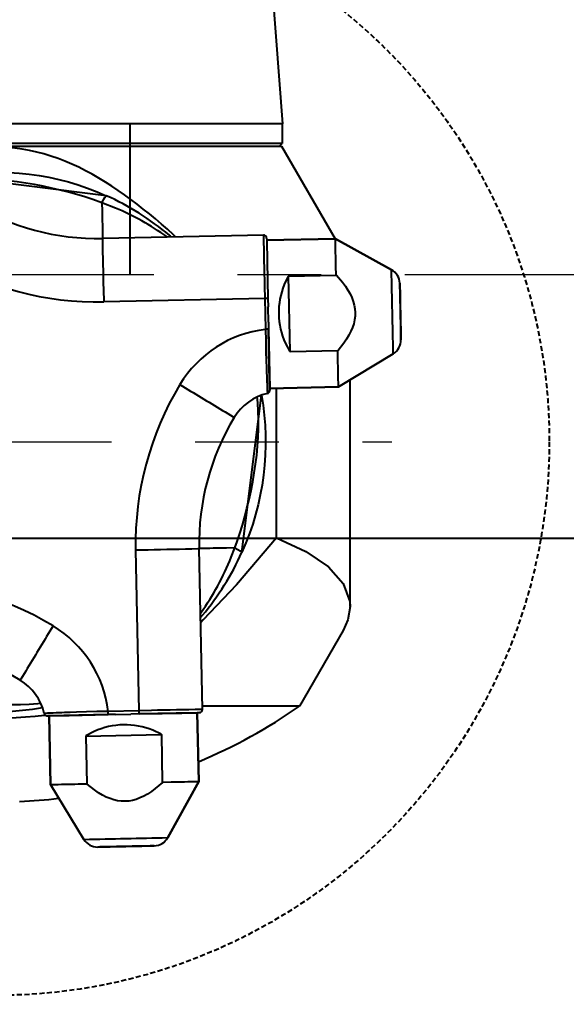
# Model space of a CAD drawing. Header units: inches. Extents: x -375 to 8535, y -477 to 12465.
# Drawn here: x 2256.4 to 2308.3, y 10180.6 to 10273.3 of the extents above; entities that cross this region are included whole.
import ezdxf

# ---------------------------------------------------------------- set-up
doc = ezdxf.new("R2010")
doc.units = ezdxf.units.IN
doc.header["$LTSCALE"] = 5
doc.linetypes.add('CENTER2', pattern=[28.575, 19.05, -3.175, 3.175, -3.175])
doc.linetypes.add('HIDDEN2', pattern=[4.7625, 3.175, -1.5875])
for name, color, linetype in [('1轮廓实线层', 7, 'Continuous'), ('5虚线', 5, 'HIDDEN2'), ('6文字层', 3, 'Continuous')]:
    doc.layers.add(name, color=color, linetype=linetype)
doc.layers.add('图层1', color=1, linetype='CENTER2', lineweight=13)
doc.styles.add('PC_TEXTSTYLE', font='isocp.shx', dxfattribs={"width": 0.8, "bigfont": 'hzfs.shx'})
doc.dimstyles.new('TH_GBDIM', dxfattribs={"dimscale": 15, "dimtxt": 3, "dimasz": 2.5, "dimexe": 1.25, "dimexo": 0, "dimgap": 0.8, "dimtad": 1, "dimdec": 0, "dimzin": 0, "dimdsep": 46, "dimtxsty": 'PC_TEXTSTYLE', "dimcen": 2.5, "dimclrd": 256, "dimclre": 256, "dimclrt": 3, "dimadec": 0, "dimazin": 0, "dimtfac": 0.714286, "dimtdec": 0, "dimtmove": 0, "dimatfit": 3, "dimfxl": 0, "dimtzin": 0, "dimlwd": -1, "dimlwe": -1, "dimarcsym": 0})
doc.dimstyles.new('TH_GBDIM$2', dxfattribs={"dimscale": 15, "dimtxt": 3, "dimasz": 2.5, "dimexe": 1.25, "dimexo": 0, "dimgap": 0.8, "dimtad": 2, "dimtih": 1, "dimtoh": 1, "dimdec": 0, "dimzin": 0, "dimdsep": 46, "dimtxsty": 'PC_TEXTSTYLE', "dimcen": 2.5, "dimclrd": 256, "dimclre": 256, "dimclrt": 3, "dimadec": 0, "dimazin": 0, "dimtfac": 0.714286, "dimtdec": 0, "dimtmove": 0, "dimatfit": 3, "dimfxl": 0, "dimtzin": 0, "dimlwd": -1, "dimlwe": -1, "dimarcsym": 0})

# ---------------------------------------------------------------- blocks, each defined once
blk = doc.blocks.new('BSP')
for points in [[(-3613.361, 9150.798), (-3613.361, 9150.798), (-3605.252, 9044.328), (-3605.252, 9044.328)], [(-3605.273, 9044.327), (-3605.273, 9044.327), (-3605.273, 9042.471), (-3605.273, 9042.471)], [(-3605.348, 9042.221), (-3605.348, 9042.221), (-3600.267, 9033.422), (-3600.267, 9033.422)], [(-3607.061, 9033.781), (-3607.061, 9033.781), (-3622.306, 9033.46), (-3622.306, 9033.46)], [(-3600.233, 9033.423), (-3600.233, 9033.423), (-3606.753, 9033.285), (-3606.753, 9033.285)], [(-3606.753, 9033.285), (-3606.753, 9033.285), (-3600.233, 9033.423), (-3600.233, 9033.423)], [(-3594.904, 9030.493), (-3594.904, 9030.493), (-3600.233, 9033.423), (-3600.233, 9033.423)], [(-3600.233, 9033.423), (-3600.233, 9033.423), (-3594.904, 9030.493), (-3594.904, 9030.493)], [(-3594.124, 9029.207), (-3594.136, 9029.744), (-3594.433, 9030.235), (-3594.904, 9030.493)], [(-3604.524, 9022.734), (-3604.524, 9022.734), (-3604.675, 9029.88), (-3604.675, 9029.88)], [(-3600.123, 9029.975), (-3600.123, 9029.975), (-3600.161, 9029.974), (-3600.161, 9029.974)], [(-3606.934, 9027.764), (-3606.934, 9027.764), (-3606.873, 9024.845), (-3606.873, 9024.845)], [(-3606.634, 9027.768), (-3606.634, 9027.768), (-3606.617, 9026.991), (-3606.617, 9026.991)], [(-3606.633, 9027.768), (-3606.633, 9027.768), (-3606.616, 9026.991), (-3606.616, 9026.991)], [(-3606.591, 9025.537), (-3606.591, 9025.537), (-3606.621, 9026.991), (-3606.621, 9026.991)], [(-3606.587, 9025.537), (-3606.587, 9025.537), (-3606.572, 9024.849), (-3606.572, 9024.849)], [(-3606.586, 9025.537), (-3606.586, 9025.537), (-3606.571, 9024.849), (-3606.571, 9024.849)], [(-3594.737, 9022.532), (-3594.277, 9022.811), (-3594, 9023.314), (-3594.012, 9023.851)], [(-3600.011, 9022.828), (-3600.011, 9022.828), (-3599.973, 9022.829), (-3599.973, 9022.829)], [(-3594.735, 9022.532), (-3594.735, 9022.532), (-3599.937, 9019.381), (-3599.937, 9019.381)], [(-3599.937, 9019.381), (-3599.937, 9019.381), (-3594.735, 9022.532), (-3594.735, 9022.532)], [(-3599.937, 9019.381), (-3599.937, 9019.381), (-3606.457, 9019.244), (-3606.457, 9019.244)], [(-3606.457, 9019.244), (-3606.457, 9019.244), (-3599.937, 9019.381), (-3599.937, 9019.381)], [(-3598.826, 8998.55), (-3598.826, 8998.55), (-3598.826, 9020.05), (-3598.826, 9020.05)], [(-3606.682, 9018.773), (-3606.543, 9018.805), (-3606.447, 9018.93), (-3606.45, 9019.073)], [(-3606.682, 9018.773), (-3606.638, 9018.784), (-3606.595, 9018.804), (-3606.56, 9018.833)], [(-3606.56, 9018.833), (-3606.543, 9018.847), (-3606.528, 9018.862), (-3606.514, 9018.88)], [(-3606.514, 9018.88), (-3606.499, 9018.899), (-3606.487, 9018.918), (-3606.478, 9018.94)], [(-3606.478, 9018.94), (-3606.459, 9018.981), (-3606.449, 9019.026), (-3606.45, 9019.073)], [(-3606.456, 9019.074), (-3606.456, 9019.074), (-3606.46, 9019.245), (-3606.46, 9019.245)], [(-3605.815, 9005.066), (-3605.815, 9005.066), (-3605.815, 9019.257), (-3605.815, 9019.257)], [(-3618.855, 8988.679), (-3618.855, 8988.679), (-3619.175, 9003.924), (-3619.175, 9003.924)], [(-3612.837, 8988.805), (-3612.837, 8988.805), (-3613.158, 9004.051), (-3613.158, 9004.051)], [(-3627.012, 8996.72), (-3631.735, 8999.58), (-3637.174, 9001.036), (-3642.693, 9000.92)], [(-3599.483, 8996.301), (-3599.483, 8996.301), (-3603.632, 8989.117), (-3603.632, 8989.117)], [(-3630.13, 8991.572), (-3633.876, 8993.84), (-3638.189, 8994.995), (-3642.566, 8994.902)], [(-3627.844, 8988.426), (-3628.152, 8989.738), (-3628.976, 8990.872), (-3630.13, 8991.571)], [(-3642.093, 8989.116), (-3637.42, 8988.017), (-3632.593, 8987.724), (-3627.822, 8988.248)], [(-3613.224, 8983.846), (-3609.843, 8985.248), (-3606.626, 8987.014), (-3603.63, 8989.116)], [(-3613.224, 8983.846), (-3609.843, 8985.248), (-3606.626, 8987.014), (-3603.63, 8989.116)], [(-3603.63, 8989.116), (-3603.63, 8989.116), (-3612.841, 8989.116), (-3612.841, 8989.116)], [(-3627.846, 8988.427), (-3627.835, 8988.383), (-3627.816, 8988.341), (-3627.786, 8988.306)], [(-3627.846, 8988.427), (-3627.814, 8988.288), (-3627.689, 8988.192), (-3627.547, 8988.195)], [(-3627.822, 8988.248), (-3627.8, 8988.251), (-3627.778, 8988.253), (-3627.756, 8988.256)], [(-3627.786, 8988.306), (-3627.772, 8988.289), (-3627.757, 8988.273), (-3627.739, 8988.26)], [(-3627.739, 8988.26), (-3627.72, 8988.245), (-3627.701, 8988.233), (-3627.679, 8988.222)], [(-3627.679, 8988.222), (-3627.638, 8988.204), (-3627.593, 8988.194), (-3627.546, 8988.195)], [(-3627.551, 8988.196), (-3627.551, 8988.196), (-3627.379, 8988.2), (-3627.379, 8988.2)], [(-3627.241, 8981.678), (-3627.241, 8981.678), (-3627.378, 8988.198), (-3627.378, 8988.198)], [(-3627.378, 8988.198), (-3627.378, 8988.198), (-3627.241, 8981.678), (-3627.241, 8981.678)], [(-3621.086, 8988.332), (-3621.086, 8988.332), (-3621.774, 8988.318), (-3621.774, 8988.318)], [(-3621.079, 8988.33), (-3621.079, 8988.33), (-3621.767, 8988.315), (-3621.767, 8988.315)], [(-3621.084, 8988.33), (-3621.084, 8988.33), (-3619.63, 8988.36), (-3619.63, 8988.36)], [(-3618.855, 8988.38), (-3618.855, 8988.38), (-3619.632, 8988.363), (-3619.632, 8988.363)], [(-3618.848, 8988.377), (-3618.848, 8988.377), (-3619.625, 8988.36), (-3619.625, 8988.36)], [(-3613.199, 8981.974), (-3613.199, 8981.974), (-3613.337, 8988.494), (-3613.337, 8988.494)], [(-3613.337, 8988.494), (-3613.337, 8988.494), (-3613.199, 8981.974), (-3613.199, 8981.974)], [(-3623.888, 8986.265), (-3623.888, 8986.265), (-3616.742, 8986.415), (-3616.742, 8986.415)], [(-3624.09, 8976.476), (-3624.09, 8976.476), (-3627.241, 8981.678), (-3627.241, 8981.678)], [(-3627.241, 8981.678), (-3627.241, 8981.678), (-3624.09, 8976.476), (-3624.09, 8976.476)], [(-3623.793, 8981.751), (-3623.793, 8981.751), (-3623.792, 8981.712), (-3623.792, 8981.712)], [(-3616.646, 8981.863), (-3616.646, 8981.863), (-3616.647, 8981.901), (-3616.647, 8981.901)], [(-3613.199, 8981.974), (-3613.199, 8981.974), (-3616.129, 8976.644), (-3616.129, 8976.644)], [(-3616.128, 8976.644), (-3616.128, 8976.644), (-3613.198, 8981.973), (-3613.198, 8981.973)], [(-3630.192, 8980.071), (-3628.952, 8980.127), (-3627.714, 8980.229), (-3626.482, 8980.376)], [(-3630.192, 8980.071), (-3628.952, 8980.127), (-3627.714, 8980.229), (-3626.482, 8980.376)], [(-3624.09, 8976.477), (-3623.812, 8976.017), (-3623.308, 8975.741), (-3622.771, 8975.753)], [(-3617.415, 8975.865), (-3616.878, 8975.876), (-3616.387, 8976.174), (-3616.129, 8976.644)]]:
    blk.add_open_spline(points, degree=3)
for points, knots in [([(-3605.273, 9044.328), (-3605.273, 9044.328), (-3605.608, 9044.328), (-3605.608, 9044.328), (-3605.608, 9044.328), (-3615.966, 9044.328), (-3626.325, 9044.328), (-3636.684, 9044.328), (-3636.684, 9044.328), (-3636.684, 9044.328), (-3637.585, 9044.328), (-3637.585, 9044.328)], [0, 0, 0, 0, 0.333333, 0.333333, 0.333333, 0.333333, 0.666667, 0.666667, 0.666667, 0.666667, 1, 1, 1, 1]), ([(-3615.4, 9033.605), (-3615.4, 9033.605), (-3615.594, 9033.79), (-3615.594, 9033.79), (-3615.594, 9033.79), (-3615.594, 9033.79), (-3616.169, 9034.337), (-3616.169, 9034.337), (-3616.169, 9034.337), (-3622.121, 9039.598), (-3629.083, 9043.915), (-3637.267, 9041.395), (-3637.267, 9041.395), (-3637.267, 9041.395), (-3637.521, 9041.298), (-3637.521, 9041.298)], [0, 0, 0, 0, 0.25, 0.25, 0.25, 0.25, 0.5, 0.5, 0.5, 0.5, 0.75, 0.75, 0.75, 0.75, 1, 1, 1, 1]), ([(-3605.273, 9042.471), (-3605.273, 9042.471), (-3605.608, 9042.471), (-3605.608, 9042.471), (-3605.608, 9042.471), (-3615.966, 9042.471), (-3626.325, 9042.471), (-3636.684, 9042.471), (-3636.684, 9042.471), (-3636.684, 9042.471), (-3637.546, 9042.471), (-3637.546, 9042.471)], [0, 0, 0, 0, 0.333333, 0.333333, 0.333333, 0.333333, 0.666667, 0.666667, 0.666667, 0.666667, 1, 1, 1, 1]), ([(-3605.524, 9042.221), (-3605.524, 9042.221), (-3605.436, 9042.308), (-3605.436, 9042.308), (-3605.436, 9042.308), (-3605.436, 9042.308), (-3605.273, 9042.471), (-3605.273, 9042.471)], [0, 0, 0, 0, 0.5, 0.5, 0.5, 0.5, 1, 1, 1, 1]), ([(-3605.524, 9042.221), (-3605.524, 9042.221), (-3605.436, 9042.308), (-3605.436, 9042.308), (-3605.436, 9042.308), (-3605.436, 9042.308), (-3605.273, 9042.471), (-3605.273, 9042.471)], [0, 0, 0, 0, 0.5, 0.5, 0.5, 0.5, 1, 1, 1, 1]), ([(-3637.541, 9042.221), (-3637.541, 9042.221), (-3637.452, 9042.221), (-3637.452, 9042.221), (-3637.452, 9042.221), (-3637.452, 9042.221), (-3632.436, 9042.221), (-3632.436, 9042.221), (-3632.436, 9042.221), (-3632.436, 9042.221), (-3627.42, 9042.221), (-3627.42, 9042.221), (-3627.42, 9042.221), (-3627.42, 9042.221), (-3623.908, 9042.221), (-3623.908, 9042.221), (-3623.908, 9042.221), (-3623.908, 9042.221), (-3610.365, 9042.221), (-3610.365, 9042.221), (-3610.365, 9042.221), (-3610.365, 9042.221), (-3609.138, 9042.221), (-3609.138, 9042.221), (-3609.138, 9042.221), (-3609.138, 9042.221), (-3608.85, 9042.221), (-3608.85, 9042.221), (-3608.85, 9042.221), (-3608.85, 9042.221), (-3605.524, 9042.221), (-3605.524, 9042.221), (-3605.524, 9042.221), (-3605.524, 9042.221), (-3605.349, 9042.221), (-3605.349, 9042.221)], [0, 0, 0, 0, 0.111111, 0.111111, 0.111111, 0.111111, 0.222222, 0.222222, 0.222222, 0.222222, 0.333333, 0.333333, 0.333333, 0.333333, 0.444444, 0.444444, 0.444444, 0.444444, 0.555556, 0.555556, 0.555556, 0.555556, 0.666667, 0.666667, 0.666667, 0.666667, 0.777778, 0.777778, 0.777778, 0.777778, 0.888889, 0.888889, 0.888889, 0.888889, 1, 1, 1, 1]), ([(-3643.105, 9040.047), (-3643.105, 9040.047), (-3643.105, 9040.024), (-3643.105, 9040.024), (-3643.105, 9040.024), (-3643.105, 9040.024), (-3643.103, 9039.959), (-3643.103, 9039.959), (-3643.103, 9039.959), (-3643.103, 9039.959), (-3643.101, 9039.861), (-3643.101, 9039.861), (-3643.101, 9039.861), (-3643.101, 9039.861), (-3643.099, 9039.746), (-3643.099, 9039.746), (-3643.099, 9039.746), (-3642.688, 9036.384), (-3640.757, 9033.396), (-3637.86, 9031.642), (-3637.86, 9031.642), (-3633.137, 9028.783), (-3627.699, 9027.327), (-3622.18, 9027.443)], [0, 0, 0, 0, 0.166667, 0.166667, 0.166667, 0.166667, 0.333333, 0.333333, 0.333333, 0.333333, 0.5, 0.5, 0.5, 0.5, 0.666667, 0.666667, 0.666667, 0.666667, 0.833333, 0.833333, 0.833333, 0.833333, 1, 1, 1, 1]), ([(-3637.028, 9039.936), (-3636.72, 9038.623), (-3635.897, 9037.49), (-3634.742, 9036.791), (-3634.742, 9036.791), (-3630.997, 9034.523), (-3626.684, 9033.368), (-3622.306, 9033.46)], [0, 0, 0, 0, 0.5, 0.5, 0.5, 0.5, 1, 1, 1, 1]), ([(-3621.962, 9037.519), (-3626.632, 9039.616), (-3631.823, 9040.262), (-3636.863, 9039.376), (-3636.863, 9039.376), (-3636.863, 9039.376), (-3636.863, 9039.376), (-3636.863, 9039.376), (-3636.863, 9039.376), (-3636.863, 9039.376), (-3621.962, 9037.519), (-3621.962, 9037.519)], [0, 0, 0, 0, 0.333333, 0.333333, 0.333333, 0.333333, 0.666667, 0.666667, 0.666667, 0.666667, 1, 1, 1, 1]), ([(-3622.378, 9036.853), (-3622.378, 9036.853), (-3623.241, 9037.158), (-3623.241, 9037.158), (-3623.241, 9037.158), (-3627.23, 9038.464), (-3631.899, 9039.368), (-3636.103, 9039.018), (-3636.103, 9039.018), (-3636.103, 9039.018), (-3636.69, 9038.959), (-3636.69, 9038.959)], [0, 0, 0, 0, 0.333333, 0.333333, 0.333333, 0.333333, 0.666667, 0.666667, 0.666667, 0.666667, 1, 1, 1, 1]), ([(-3622.377, 9036.853), (-3622.377, 9036.853), (-3622.238, 9037.13), (-3622.238, 9037.13), (-3622.238, 9037.13), (-3622.238, 9037.13), (-3622.113, 9037.349), (-3622.113, 9037.349), (-3622.113, 9037.349), (-3622.113, 9037.349), (-3622.017, 9037.483), (-3622.017, 9037.483), (-3622.017, 9037.483), (-3622.017, 9037.483), (-3621.961, 9037.519), (-3621.961, 9037.519)], [0, 0, 0, 0, 0.25, 0.25, 0.25, 0.25, 0.5, 0.5, 0.5, 0.5, 0.75, 0.75, 0.75, 0.75, 1, 1, 1, 1]), ([(-3615.78, 9033.596), (-3615.847, 9033.653), (-3615.914, 9033.711), (-3615.981, 9033.767), (-3615.981, 9033.767), (-3617.792, 9035.288), (-3619.804, 9036.551), (-3621.962, 9037.519)], [0, 0, 0, 0, 0.5, 0.5, 0.5, 0.5, 1, 1, 1, 1]), ([(-3622.378, 9036.853), (-3622.378, 9036.853), (-3622.361, 9036.053), (-3622.361, 9036.053), (-3622.361, 9036.053), (-3622.344, 9035.215), (-3622.326, 9034.377), (-3622.308, 9033.539), (-3622.308, 9033.539), (-3622.308, 9033.539), (-3622.306, 9033.459), (-3622.306, 9033.459)], [0, 0, 0, 0, 0.333333, 0.333333, 0.333333, 0.333333, 0.666667, 0.666667, 0.666667, 0.666667, 1, 1, 1, 1]), ([(-3616.167, 9033.588), (-3616.167, 9033.588), (-3616.23, 9033.633), (-3616.23, 9033.633), (-3616.23, 9033.633), (-3617.74, 9034.718), (-3619.379, 9035.623), (-3621.091, 9036.348), (-3621.091, 9036.348), (-3621.091, 9036.348), (-3622.377, 9036.853), (-3622.377, 9036.853)], [0, 0, 0, 0, 0.333333, 0.333333, 0.333333, 0.333333, 0.666667, 0.666667, 0.666667, 0.666667, 1, 1, 1, 1]), ([(-3622.179, 9027.442), (-3622.179, 9027.442), (-3622.203, 9028.616), (-3622.203, 9028.616), (-3622.203, 9028.616), (-3622.237, 9030.191), (-3622.27, 9031.768), (-3622.303, 9033.344), (-3622.303, 9033.344), (-3622.303, 9033.344), (-3622.305, 9033.459), (-3622.305, 9033.459)], [0, 0, 0, 0, 0.333333, 0.333333, 0.333333, 0.333333, 0.666667, 0.666667, 0.666667, 0.666667, 1, 1, 1, 1]), ([(-3607.061, 9033.782), (-3607.061, 9033.782), (-3607.058, 9033.666), (-3607.058, 9033.666), (-3607.058, 9033.666), (-3607.025, 9032.09), (-3606.992, 9030.514), (-3606.958, 9028.938), (-3606.958, 9028.938), (-3606.958, 9028.938), (-3606.934, 9027.763), (-3606.934, 9027.763), (-3606.934, 9027.763), (-3606.934, 9027.763), (-3622.18, 9027.443), (-3622.18, 9027.443)], [0, 0, 0, 0, 0.25, 0.25, 0.25, 0.25, 0.5, 0.5, 0.5, 0.5, 0.75, 0.75, 0.75, 0.75, 1, 1, 1, 1]), ([(-3606.754, 9033.486), (-3606.756, 9033.566), (-3606.789, 9033.641), (-3606.846, 9033.697), (-3606.846, 9033.697), (-3606.904, 9033.752), (-3606.981, 9033.782), (-3607.061, 9033.781)], [0, 0, 0, 0, 0.5, 0.5, 0.5, 0.5, 1, 1, 1, 1]), ([(-3606.753, 9033.485), (-3606.755, 9033.564), (-3606.788, 9033.64), (-3606.845, 9033.696), (-3606.845, 9033.696), (-3606.903, 9033.751), (-3606.98, 9033.781), (-3607.061, 9033.78)], [0, 0, 0, 0, 0.5, 0.5, 0.5, 0.5, 1, 1, 1, 1]), ([(-3606.753, 9033.485), (-3606.753, 9033.485), (-3606.749, 9033.284), (-3606.749, 9033.284), (-3606.749, 9033.284), (-3606.749, 9033.284), (-3606.707, 9031.279), (-3606.707, 9031.279), (-3606.707, 9031.279), (-3606.707, 9031.279), (-3606.633, 9027.768), (-3606.633, 9027.768)], [0, 0, 0, 0, 0.333333, 0.333333, 0.333333, 0.333333, 0.666667, 0.666667, 0.666667, 0.666667, 1, 1, 1, 1]), ([(-3600.161, 9029.975), (-3600.161, 9029.975), (-3600.179, 9030.828), (-3600.179, 9030.828), (-3600.179, 9030.828), (-3600.197, 9031.667), (-3600.214, 9032.507), (-3600.232, 9033.346), (-3600.232, 9033.346), (-3600.232, 9033.346), (-3600.234, 9033.423), (-3600.234, 9033.423)], [0, 0, 0, 0, 0.333333, 0.333333, 0.333333, 0.333333, 0.666667, 0.666667, 0.666667, 0.666667, 1, 1, 1, 1]), ([(-3594.737, 9022.532), (-3594.277, 9022.811), (-3594, 9023.314), (-3594.012, 9023.851), (-3594.012, 9023.851), (-3594.012, 9023.851), (-3594.037, 9025.024), (-3594.037, 9025.024), (-3594.037, 9025.024), (-3594.037, 9025.024), (-3594.1, 9028.034), (-3594.1, 9028.034), (-3594.1, 9028.034), (-3594.1, 9028.034), (-3594.124, 9029.207), (-3594.124, 9029.207), (-3594.124, 9029.207), (-3594.136, 9029.744), (-3594.433, 9030.235), (-3594.905, 9030.493)], [0, 0, 0, 0, 0.2, 0.2, 0.2, 0.2, 0.4, 0.4, 0.4, 0.4, 0.6, 0.6, 0.6, 0.6, 0.8, 0.8, 0.8, 0.8, 1, 1, 1, 1]), ([(-3594.737, 9022.532), (-3594.737, 9022.532), (-3594.737, 9022.586), (-3594.737, 9022.586), (-3594.737, 9022.586), (-3594.793, 9025.204), (-3594.848, 9027.821), (-3594.903, 9030.439), (-3594.903, 9030.439), (-3594.903, 9030.439), (-3594.905, 9030.493), (-3594.905, 9030.493)], [0, 0, 0, 0, 0.333333, 0.333333, 0.333333, 0.333333, 0.666667, 0.666667, 0.666667, 0.666667, 1, 1, 1, 1]), ([(-3604.7, 9029.88), (-3604.7, 9029.88), (-3605.086, 9029.08), (-3605.086, 9029.08), (-3605.086, 9029.08), (-3605.815, 9027.289), (-3605.773, 9025.275), (-3604.969, 9023.516), (-3604.969, 9023.516), (-3604.969, 9023.516), (-3604.55, 9022.734), (-3604.55, 9022.734)], [0, 0, 0, 0, 0.333333, 0.333333, 0.333333, 0.333333, 0.666667, 0.666667, 0.666667, 0.666667, 1, 1, 1, 1]), ([(-3604.699, 9029.88), (-3604.699, 9029.88), (-3604.673, 9029.881), (-3604.673, 9029.881), (-3604.673, 9029.881), (-3604.673, 9029.881), (-3600.16, 9029.975), (-3600.16, 9029.975)], [0, 0, 0, 0, 0.5, 0.5, 0.5, 0.5, 1, 1, 1, 1]), ([(-3600.123, 9029.976), (-3600.123, 9029.976), (-3599.55, 9029.306), (-3599.55, 9029.306), (-3599.55, 9029.306), (-3597.989, 9027.312), (-3597.95, 9025.587), (-3599.425, 9023.528), (-3599.425, 9023.528), (-3599.425, 9023.528), (-3599.973, 9022.83), (-3599.973, 9022.83)], [0, 0, 0, 0, 0.333333, 0.333333, 0.333333, 0.333333, 0.666667, 0.666667, 0.666667, 0.666667, 1, 1, 1, 1]), ([(-3594.124, 9029.207), (-3594.124, 9029.207), (-3594.1, 9028.033), (-3594.1, 9028.033), (-3594.1, 9028.033), (-3594.1, 9028.033), (-3594.093, 9027.722), (-3594.093, 9027.722), (-3594.093, 9027.722), (-3594.076, 9026.927), (-3594.059, 9026.13), (-3594.042, 9025.335), (-3594.042, 9025.335), (-3594.042, 9025.335), (-3594.035, 9025.024), (-3594.035, 9025.024), (-3594.035, 9025.024), (-3594.035, 9025.024), (-3594.034, 9024.914), (-3594.034, 9024.914), (-3594.034, 9024.914), (-3594.034, 9024.914), (-3594.012, 9023.896), (-3594.012, 9023.896), (-3594.012, 9023.896), (-3594.012, 9023.896), (-3594.011, 9023.851), (-3594.011, 9023.851)], [0, 0, 0, 0, 0.142857, 0.142857, 0.142857, 0.142857, 0.285714, 0.285714, 0.285714, 0.285714, 0.428571, 0.428571, 0.428571, 0.428571, 0.571429, 0.571429, 0.571429, 0.571429, 0.714286, 0.714286, 0.714286, 0.714286, 0.857143, 0.857143, 0.857143, 0.857143, 1, 1, 1, 1]), ([(-3606.633, 9027.769), (-3606.633, 9027.769), (-3606.655, 9027.769), (-3606.655, 9027.769), (-3606.655, 9027.769), (-3606.655, 9027.769), (-3606.721, 9027.767), (-3606.721, 9027.767), (-3606.721, 9027.767), (-3606.721, 9027.767), (-3606.819, 9027.765), (-3606.819, 9027.765), (-3606.819, 9027.765), (-3606.819, 9027.765), (-3606.934, 9027.763), (-3606.934, 9027.763)], [0, 0, 0, 0, 0.25, 0.25, 0.25, 0.25, 0.5, 0.5, 0.5, 0.5, 0.75, 0.75, 0.75, 0.75, 1, 1, 1, 1]), ([(-3606.873, 9024.843), (-3610.235, 9024.434), (-3613.221, 9022.502), (-3614.977, 9019.605), (-3614.977, 9019.605), (-3617.835, 9014.883), (-3619.292, 9009.443), (-3619.176, 9003.924)], [0, 0, 0, 0, 0.5, 0.5, 0.5, 0.5, 1, 1, 1, 1]), ([(-3606.572, 9024.85), (-3606.572, 9024.85), (-3606.595, 9024.85), (-3606.595, 9024.85), (-3606.595, 9024.85), (-3606.595, 9024.85), (-3606.66, 9024.848), (-3606.66, 9024.848), (-3606.66, 9024.848), (-3606.66, 9024.848), (-3606.758, 9024.847), (-3606.758, 9024.847), (-3606.758, 9024.847), (-3606.758, 9024.847), (-3606.873, 9024.845), (-3606.873, 9024.845)], [0, 0, 0, 0, 0.25, 0.25, 0.25, 0.25, 0.5, 0.5, 0.5, 0.5, 0.75, 0.75, 0.75, 0.75, 1, 1, 1, 1]), ([(-3606.871, 9024.843), (-3606.871, 9024.843), (-3606.842, 9023.77), (-3606.842, 9023.77), (-3606.842, 9023.77), (-3606.842, 9023.77), (-3606.815, 9022.765), (-3606.815, 9022.765), (-3606.815, 9022.765), (-3606.815, 9022.765), (-3606.787, 9021.822), (-3606.787, 9021.822), (-3606.787, 9021.822), (-3606.787, 9021.822), (-3606.769, 9021.242), (-3606.769, 9021.242), (-3606.769, 9021.242), (-3606.769, 9021.242), (-3606.761, 9020.977), (-3606.761, 9020.977), (-3606.761, 9020.977), (-3606.737, 9020.248), (-3606.712, 9019.519), (-3606.681, 9018.79), (-3606.681, 9018.79), (-3606.681, 9018.79), (-3606.68, 9018.773), (-3606.68, 9018.773)], [0, 0, 0, 0, 0.142857, 0.142857, 0.142857, 0.142857, 0.285714, 0.285714, 0.285714, 0.285714, 0.428571, 0.428571, 0.428571, 0.428571, 0.571429, 0.571429, 0.571429, 0.571429, 0.714286, 0.714286, 0.714286, 0.714286, 0.857143, 0.857143, 0.857143, 0.857143, 1, 1, 1, 1]), ([(-3606.578, 9024.851), (-3606.578, 9024.851), (-3606.46, 9019.249), (-3606.46, 9019.249), (-3606.46, 9019.249), (-3606.46, 9019.249), (-3606.456, 9019.074), (-3606.456, 9019.074)], [0, 0, 0, 0, 0.5, 0.5, 0.5, 0.5, 1, 1, 1, 1]), ([(-3606.458, 9019.243), (-3606.458, 9019.243), (-3606.497, 9021.118), (-3606.497, 9021.118), (-3606.497, 9021.118), (-3606.497, 9021.118), (-3606.497, 9021.123), (-3606.497, 9021.123), (-3606.497, 9021.123), (-3606.497, 9021.123), (-3606.576, 9024.849), (-3606.576, 9024.849)], [0, 0, 0, 0, 0.333333, 0.333333, 0.333333, 0.333333, 0.666667, 0.666667, 0.666667, 0.666667, 1, 1, 1, 1]), ([(-3604.549, 9022.734), (-3604.549, 9022.734), (-3604.523, 9022.735), (-3604.523, 9022.735), (-3604.523, 9022.735), (-3604.523, 9022.735), (-3600.01, 9022.829), (-3600.01, 9022.829)], [0, 0, 0, 0, 0.5, 0.5, 0.5, 0.5, 1, 1, 1, 1]), ([(-3599.938, 9019.381), (-3599.938, 9019.381), (-3599.94, 9019.458), (-3599.94, 9019.458), (-3599.94, 9019.458), (-3599.958, 9020.298), (-3599.975, 9021.137), (-3599.993, 9021.977), (-3599.993, 9021.977), (-3599.993, 9021.977), (-3600.011, 9022.829), (-3600.011, 9022.829)], [0, 0, 0, 0, 0.333333, 0.333333, 0.333333, 0.333333, 0.666667, 0.666667, 0.666667, 0.666667, 1, 1, 1, 1]), ([(-3614.975, 9019.605), (-3614.975, 9019.605), (-3613.97, 9018.996), (-3613.97, 9018.996), (-3613.97, 9018.996), (-3612.621, 9018.18), (-3611.273, 9017.363), (-3609.924, 9016.547), (-3609.924, 9016.547), (-3609.924, 9016.547), (-3609.825, 9016.487), (-3609.825, 9016.487)], [0, 0, 0, 0, 0.333333, 0.333333, 0.333333, 0.333333, 0.666667, 0.666667, 0.666667, 0.666667, 1, 1, 1, 1]), ([(-3606.682, 9018.773), (-3607.994, 9018.465), (-3609.128, 9017.641), (-3609.827, 9016.487), (-3609.827, 9016.487), (-3612.095, 9012.742), (-3613.25, 9008.429), (-3613.158, 9004.051)], [0, 0, 0, 0, 0.5, 0.5, 0.5, 0.5, 1, 1, 1, 1]), ([(-3609.764, 9004.123), (-3609.764, 9004.123), (-3609.549, 9004.726), (-3609.549, 9004.726), (-3609.549, 9004.726), (-3608.179, 9008.794), (-3607.238, 9013.603), (-3607.602, 9017.882), (-3607.602, 9017.882), (-3607.602, 9017.882), (-3607.658, 9018.435), (-3607.658, 9018.435)], [0, 0, 0, 0, 0.333333, 0.333333, 0.333333, 0.333333, 0.666667, 0.666667, 0.666667, 0.666667, 1, 1, 1, 1]), ([(-3609.099, 9003.706), (-3607.003, 9008.375), (-3606.356, 9013.566), (-3607.241, 9018.607), (-3607.241, 9018.607), (-3607.241, 9018.607), (-3607.241, 9018.607), (-3607.241, 9018.607), (-3607.241, 9018.607), (-3607.241, 9018.607), (-3609.099, 9003.706), (-3609.099, 9003.706)], [0, 0, 0, 0, 0.333333, 0.333333, 0.333333, 0.333333, 0.666667, 0.666667, 0.666667, 0.666667, 1, 1, 1, 1]), ([(-3605.815, 9005.066), (-3605.815, 9005.066), (-3609.625, 9000.625), (-3609.625, 9000.625), (-3609.625, 9000.625), (-3609.625, 9000.625), (-3612.771, 8997.29), (-3612.771, 8997.29), (-3612.771, 8997.29), (-3612.771, 8997.29), (-3613.008, 8997.04), (-3613.008, 8997.04)], [0, 0, 0, 0, 0.333333, 0.333333, 0.333333, 0.333333, 0.666667, 0.666667, 0.666667, 0.666667, 1, 1, 1, 1]), ([(-3605.815, 9005.066), (-3605.815, 9005.066), (-3603.019, 9003.768), (-3603.019, 9003.768), (-3603.019, 9003.768), (-3603.019, 9003.768), (-3600.888, 9002.315), (-3600.888, 9002.315), (-3600.888, 9002.315), (-3600.888, 9002.315), (-3599.484, 9000.729), (-3599.484, 9000.729), (-3599.484, 9000.729), (-3599.484, 9000.729), (-3598.858, 8999.039), (-3598.858, 8999.039), (-3598.858, 8999.039), (-3598.858, 8999.039), (-3598.826, 8998.555), (-3598.826, 8998.555)], [0, 0, 0, 0, 0.2, 0.2, 0.2, 0.2, 0.4, 0.4, 0.4, 0.4, 0.6, 0.6, 0.6, 0.6, 0.8, 0.8, 0.8, 0.8, 1, 1, 1, 1]), ([(-3619.174, 9003.923), (-3619.174, 9003.923), (-3618, 9003.948), (-3618, 9003.948), (-3618, 9003.948), (-3616.425, 9003.981), (-3614.848, 9004.014), (-3613.272, 9004.047), (-3613.272, 9004.047), (-3613.272, 9004.047), (-3613.157, 9004.05), (-3613.157, 9004.05)], [0, 0, 0, 0, 0.333333, 0.333333, 0.333333, 0.333333, 0.666667, 0.666667, 0.666667, 0.666667, 1, 1, 1, 1]), ([(-3609.764, 9004.123), (-3609.764, 9004.123), (-3610.564, 9004.106), (-3610.564, 9004.106), (-3610.564, 9004.106), (-3611.402, 9004.089), (-3612.241, 9004.071), (-3613.078, 9004.053), (-3613.078, 9004.053), (-3613.078, 9004.053), (-3613.158, 9004.051), (-3613.158, 9004.051)], [0, 0, 0, 0, 0.333333, 0.333333, 0.333333, 0.333333, 0.666667, 0.666667, 0.666667, 0.666667, 1, 1, 1, 1]), ([(-3613.029, 8997.913), (-3613.029, 8997.913), (-3612.988, 8997.97), (-3612.988, 8997.97), (-3612.988, 8997.97), (-3611.816, 8999.601), (-3610.854, 9001.38), (-3610.102, 9003.241), (-3610.102, 9003.241), (-3610.102, 9003.241), (-3609.764, 9004.123), (-3609.764, 9004.123)], [0, 0, 0, 0, 0.333333, 0.333333, 0.333333, 0.333333, 0.666667, 0.666667, 0.666667, 0.666667, 1, 1, 1, 1]), ([(-3613.021, 8997.523), (-3612.963, 8997.591), (-3612.905, 8997.659), (-3612.848, 8997.727), (-3612.848, 8997.727), (-3611.328, 8999.538), (-3610.066, 9001.549), (-3609.097, 9003.706)], [0, 0, 0, 0, 0.5, 0.5, 0.5, 0.5, 1, 1, 1, 1]), ([(-3609.763, 9004.121), (-3609.763, 9004.121), (-3609.486, 9003.981), (-3609.486, 9003.981), (-3609.486, 9003.981), (-3609.486, 9003.981), (-3609.268, 9003.856), (-3609.268, 9003.856), (-3609.268, 9003.856), (-3609.268, 9003.856), (-3609.133, 9003.761), (-3609.133, 9003.761), (-3609.133, 9003.761), (-3609.133, 9003.761), (-3609.097, 9003.705), (-3609.097, 9003.705)], [0, 0, 0, 0, 0.25, 0.25, 0.25, 0.25, 0.5, 0.5, 0.5, 0.5, 0.75, 0.75, 0.75, 0.75, 1, 1, 1, 1]), ([(-3598.826, 8998.555), (-3598.826, 8998.555), (-3599.037, 8997.283), (-3599.037, 8997.283), (-3599.037, 8997.283), (-3599.037, 8997.283), (-3599.481, 8996.301), (-3599.481, 8996.301)], [0, 0, 0, 0, 0.5, 0.5, 0.5, 0.5, 1, 1, 1, 1]), ([(-3627.012, 8996.721), (-3627.012, 8996.721), (-3627.62, 8995.716), (-3627.62, 8995.716), (-3627.62, 8995.716), (-3628.436, 8994.369), (-3629.253, 8993.02), (-3630.069, 8991.671), (-3630.069, 8991.671), (-3630.069, 8991.671), (-3630.129, 8991.572), (-3630.129, 8991.572)], [0, 0, 0, 0, 0.333333, 0.333333, 0.333333, 0.333333, 0.666667, 0.666667, 0.666667, 0.666667, 1, 1, 1, 1]), ([(-3612.837, 8988.805), (-3612.837, 8988.805), (-3612.953, 8988.803), (-3612.953, 8988.803), (-3612.953, 8988.803), (-3614.529, 8988.77), (-3616.105, 8988.736), (-3617.681, 8988.703), (-3617.681, 8988.703), (-3617.681, 8988.703), (-3618.855, 8988.679), (-3618.855, 8988.679), (-3618.855, 8988.679), (-3618.855, 8988.679), (-3621.774, 8988.617), (-3621.774, 8988.617), (-3621.774, 8988.617), (-3622.184, 8991.979), (-3624.116, 8994.966), (-3627.012, 8996.72)], [0, 0, 0, 0, 0.2, 0.2, 0.2, 0.2, 0.4, 0.4, 0.4, 0.4, 0.6, 0.6, 0.6, 0.6, 0.8, 0.8, 0.8, 0.8, 1, 1, 1, 1]), ([(-3649.095, 8994.765), (-3649.029, 8994.708), (-3648.962, 8994.652), (-3648.895, 8994.595), (-3648.895, 8994.595), (-3647.084, 8993.073), (-3645.071, 8991.811), (-3642.912, 8990.841), (-3642.912, 8990.841), (-3638.243, 8988.746), (-3633.053, 8988.099), (-3628.011, 8988.984)], [0, 0, 0, 0, 0.333333, 0.333333, 0.333333, 0.333333, 0.666667, 0.666667, 0.666667, 0.666667, 1, 1, 1, 1]), ([(-3642.496, 8991.509), (-3642.496, 8991.509), (-3641.571, 8991.184), (-3641.571, 8991.184), (-3641.571, 8991.184), (-3637.519, 8989.867), (-3632.739, 8988.947), (-3628.463, 8989.372), (-3628.463, 8989.372), (-3628.463, 8989.372), (-3628.184, 8989.403), (-3628.184, 8989.403)], [0, 0, 0, 0, 0.333333, 0.333333, 0.333333, 0.333333, 0.666667, 0.666667, 0.666667, 0.666667, 1, 1, 1, 1]), ([(-3613.131, 8988.497), (-3613.051, 8988.499), (-3612.976, 8988.532), (-3612.92, 8988.589), (-3612.92, 8988.589), (-3612.865, 8988.647), (-3612.835, 8988.724), (-3612.836, 8988.804)], [0, 0, 0, 0, 0.5, 0.5, 0.5, 0.5, 1, 1, 1, 1]), ([(-3613.131, 8988.497), (-3613.051, 8988.499), (-3612.976, 8988.532), (-3612.92, 8988.589), (-3612.92, 8988.589), (-3612.865, 8988.647), (-3612.835, 8988.724), (-3612.836, 8988.804)], [0, 0, 0, 0, 0.5, 0.5, 0.5, 0.5, 1, 1, 1, 1]), ([(-3621.773, 8988.617), (-3621.773, 8988.617), (-3622.847, 8988.589), (-3622.847, 8988.589), (-3622.847, 8988.589), (-3622.847, 8988.589), (-3623.851, 8988.561), (-3623.851, 8988.561), (-3623.851, 8988.561), (-3623.851, 8988.561), (-3624.794, 8988.534), (-3624.794, 8988.534), (-3624.794, 8988.534), (-3624.794, 8988.534), (-3625.374, 8988.515), (-3625.374, 8988.515), (-3625.374, 8988.515), (-3625.374, 8988.515), (-3625.639, 8988.507), (-3625.639, 8988.507), (-3625.639, 8988.507), (-3626.368, 8988.484), (-3627.097, 8988.458), (-3627.826, 8988.428), (-3627.826, 8988.428), (-3627.826, 8988.428), (-3627.843, 8988.427), (-3627.843, 8988.427)], [0, 0, 0, 0, 0.142857, 0.142857, 0.142857, 0.142857, 0.285714, 0.285714, 0.285714, 0.285714, 0.428571, 0.428571, 0.428571, 0.428571, 0.571429, 0.571429, 0.571429, 0.571429, 0.714286, 0.714286, 0.714286, 0.714286, 0.857143, 0.857143, 0.857143, 0.857143, 1, 1, 1, 1]), ([(-3621.774, 8988.318), (-3621.774, 8988.318), (-3627.376, 8988.2), (-3627.376, 8988.2), (-3627.376, 8988.2), (-3627.376, 8988.2), (-3627.551, 8988.196), (-3627.551, 8988.196)], [0, 0, 0, 0, 0.5, 0.5, 0.5, 0.5, 1, 1, 1, 1]), ([(-3627.378, 8988.197), (-3627.378, 8988.197), (-3625.504, 8988.236), (-3625.504, 8988.236), (-3625.504, 8988.236), (-3625.504, 8988.236), (-3625.498, 8988.236), (-3625.498, 8988.236), (-3625.498, 8988.236), (-3625.498, 8988.236), (-3621.772, 8988.315), (-3621.772, 8988.315)], [0, 0, 0, 0, 0.333333, 0.333333, 0.333333, 0.333333, 0.666667, 0.666667, 0.666667, 0.666667, 1, 1, 1, 1]), ([(-3621.768, 8988.316), (-3621.768, 8988.316), (-3621.768, 8988.338), (-3621.768, 8988.338), (-3621.768, 8988.338), (-3621.768, 8988.338), (-3621.769, 8988.404), (-3621.769, 8988.404), (-3621.769, 8988.404), (-3621.769, 8988.404), (-3621.772, 8988.502), (-3621.772, 8988.502), (-3621.772, 8988.502), (-3621.772, 8988.502), (-3621.774, 8988.617), (-3621.774, 8988.617)], [0, 0, 0, 0, 0.25, 0.25, 0.25, 0.25, 0.5, 0.5, 0.5, 0.5, 0.75, 0.75, 0.75, 0.75, 1, 1, 1, 1]), ([(-3618.849, 8988.378), (-3618.849, 8988.378), (-3618.849, 8988.4), (-3618.849, 8988.4), (-3618.849, 8988.4), (-3618.849, 8988.4), (-3618.851, 8988.466), (-3618.851, 8988.466), (-3618.851, 8988.466), (-3618.851, 8988.466), (-3618.853, 8988.563), (-3618.853, 8988.563), (-3618.853, 8988.563), (-3618.853, 8988.563), (-3618.855, 8988.679), (-3618.855, 8988.679)], [0, 0, 0, 0, 0.25, 0.25, 0.25, 0.25, 0.5, 0.5, 0.5, 0.5, 0.75, 0.75, 0.75, 0.75, 1, 1, 1, 1]), ([(-3613.131, 8988.497), (-3613.131, 8988.497), (-3613.332, 8988.493), (-3613.332, 8988.493), (-3613.332, 8988.493), (-3613.332, 8988.493), (-3615.337, 8988.45), (-3615.337, 8988.45), (-3615.337, 8988.45), (-3615.337, 8988.45), (-3618.848, 8988.377), (-3618.848, 8988.377)], [0, 0, 0, 0, 0.333333, 0.333333, 0.333333, 0.333333, 0.666667, 0.666667, 0.666667, 0.666667, 1, 1, 1, 1]), ([(-3618.848, 8988.377), (-3618.848, 8988.377), (-3617.732, 8988.4), (-3617.732, 8988.4), (-3617.732, 8988.4), (-3617.732, 8988.4), (-3616.659, 8988.423), (-3616.659, 8988.423), (-3616.659, 8988.423), (-3616.659, 8988.423), (-3615.672, 8988.444), (-3615.672, 8988.444), (-3615.672, 8988.444), (-3615.672, 8988.444), (-3615.337, 8988.45), (-3615.337, 8988.45), (-3615.337, 8988.45), (-3615.337, 8988.45), (-3614.805, 8988.462), (-3614.805, 8988.462), (-3614.805, 8988.462), (-3614.805, 8988.462), (-3614.095, 8988.477), (-3614.095, 8988.477), (-3614.095, 8988.477), (-3614.095, 8988.477), (-3613.566, 8988.488), (-3613.566, 8988.488), (-3613.566, 8988.488), (-3613.566, 8988.488), (-3613.332, 8988.493), (-3613.332, 8988.493), (-3613.332, 8988.493), (-3613.332, 8988.493), (-3613.24, 8988.495), (-3613.24, 8988.495), (-3613.24, 8988.495), (-3613.24, 8988.495), (-3613.131, 8988.497), (-3613.131, 8988.497)], [0, 0, 0, 0, 0.1, 0.1, 0.1, 0.1, 0.2, 0.2, 0.2, 0.2, 0.3, 0.3, 0.3, 0.3, 0.4, 0.4, 0.4, 0.4, 0.5, 0.5, 0.5, 0.5, 0.6, 0.6, 0.6, 0.6, 0.7, 0.7, 0.7, 0.7, 0.8, 0.8, 0.8, 0.8, 0.9, 0.9, 0.9, 0.9, 1, 1, 1, 1]), ([(-3616.742, 8986.441), (-3616.742, 8986.441), (-3617.542, 8986.827), (-3617.542, 8986.827), (-3617.542, 8986.827), (-3619.332, 8987.556), (-3621.347, 8987.513), (-3623.106, 8986.71), (-3623.106, 8986.71), (-3623.106, 8986.71), (-3623.888, 8986.291), (-3623.888, 8986.291)], [0, 0, 0, 0, 0.333333, 0.333333, 0.333333, 0.333333, 0.666667, 0.666667, 0.666667, 0.666667, 1, 1, 1, 1]), ([(-3623.888, 8986.289), (-3623.888, 8986.289), (-3623.888, 8986.264), (-3623.888, 8986.264), (-3623.888, 8986.264), (-3623.888, 8986.264), (-3623.793, 8981.751), (-3623.793, 8981.751)], [0, 0, 0, 0, 0.5, 0.5, 0.5, 0.5, 1, 1, 1, 1]), ([(-3616.742, 8986.44), (-3616.742, 8986.44), (-3616.741, 8986.414), (-3616.741, 8986.414), (-3616.741, 8986.414), (-3616.741, 8986.414), (-3616.647, 8981.901), (-3616.647, 8981.901)], [0, 0, 0, 0, 0.5, 0.5, 0.5, 0.5, 1, 1, 1, 1]), ([(-3627.241, 8981.679), (-3627.241, 8981.679), (-3627.164, 8981.681), (-3627.164, 8981.681), (-3627.164, 8981.681), (-3626.324, 8981.698), (-3625.485, 8981.716), (-3624.645, 8981.734), (-3624.645, 8981.734), (-3624.645, 8981.734), (-3623.793, 8981.752), (-3623.793, 8981.752)], [0, 0, 0, 0, 0.333333, 0.333333, 0.333333, 0.333333, 0.666667, 0.666667, 0.666667, 0.666667, 1, 1, 1, 1]), ([(-3616.646, 8981.864), (-3616.646, 8981.864), (-3617.316, 8981.291), (-3617.316, 8981.291), (-3617.316, 8981.291), (-3619.31, 8979.73), (-3621.035, 8979.691), (-3623.094, 8981.166), (-3623.094, 8981.166), (-3623.094, 8981.166), (-3623.792, 8981.713), (-3623.792, 8981.713)], [0, 0, 0, 0, 0.333333, 0.333333, 0.333333, 0.333333, 0.666667, 0.666667, 0.666667, 0.666667, 1, 1, 1, 1]), ([(-3616.647, 8981.902), (-3616.647, 8981.902), (-3615.794, 8981.92), (-3615.794, 8981.92), (-3615.794, 8981.92), (-3614.955, 8981.937), (-3614.115, 8981.955), (-3613.276, 8981.973), (-3613.276, 8981.973), (-3613.276, 8981.973), (-3613.199, 8981.975), (-3613.199, 8981.975)], [0, 0, 0, 0, 0.333333, 0.333333, 0.333333, 0.333333, 0.666667, 0.666667, 0.666667, 0.666667, 1, 1, 1, 1]), ([(-3624.09, 8976.477), (-3623.812, 8976.017), (-3623.308, 8975.741), (-3622.771, 8975.753), (-3622.771, 8975.753), (-3622.771, 8975.753), (-3621.598, 8975.777), (-3621.598, 8975.777), (-3621.598, 8975.777), (-3621.598, 8975.777), (-3618.588, 8975.84), (-3618.588, 8975.84), (-3618.588, 8975.84), (-3618.588, 8975.84), (-3617.415, 8975.865), (-3617.415, 8975.865), (-3617.415, 8975.865), (-3616.878, 8975.877), (-3616.387, 8976.174), (-3616.128, 8976.644)], [0, 0, 0, 0, 0.2, 0.2, 0.2, 0.2, 0.4, 0.4, 0.4, 0.4, 0.6, 0.6, 0.6, 0.6, 0.8, 0.8, 0.8, 0.8, 1, 1, 1, 1]), ([(-3624.09, 8976.477), (-3624.09, 8976.477), (-3624.036, 8976.478), (-3624.036, 8976.478), (-3624.036, 8976.478), (-3621.418, 8976.533), (-3618.8, 8976.588), (-3616.183, 8976.644), (-3616.183, 8976.644), (-3616.183, 8976.644), (-3616.128, 8976.644), (-3616.128, 8976.644)], [0, 0, 0, 0, 0.333333, 0.333333, 0.333333, 0.333333, 0.666667, 0.666667, 0.666667, 0.666667, 1, 1, 1, 1]), ([(-3617.415, 8975.865), (-3617.415, 8975.865), (-3617.461, 8975.864), (-3617.461, 8975.864), (-3617.461, 8975.864), (-3617.461, 8975.864), (-3617.596, 8975.861), (-3617.596, 8975.861), (-3617.596, 8975.861), (-3617.596, 8975.861), (-3617.816, 8975.856), (-3617.816, 8975.856), (-3617.816, 8975.856), (-3617.816, 8975.856), (-3618.114, 8975.85), (-3618.114, 8975.85), (-3618.114, 8975.85), (-3618.114, 8975.85), (-3618.479, 8975.842), (-3618.479, 8975.842), (-3618.479, 8975.842), (-3618.479, 8975.842), (-3618.589, 8975.84), (-3618.589, 8975.84), (-3618.589, 8975.84), (-3618.589, 8975.84), (-3618.9, 8975.833), (-3618.9, 8975.833), (-3618.9, 8975.833), (-3619.695, 8975.817), (-3620.491, 8975.8), (-3621.287, 8975.783), (-3621.287, 8975.783), (-3621.287, 8975.783), (-3621.598, 8975.776), (-3621.598, 8975.776), (-3621.598, 8975.776), (-3621.598, 8975.776), (-3621.708, 8975.774), (-3621.708, 8975.774), (-3621.708, 8975.774), (-3621.708, 8975.774), (-3622.072, 8975.767), (-3622.072, 8975.767), (-3622.072, 8975.767), (-3622.072, 8975.767), (-3622.37, 8975.761), (-3622.37, 8975.761), (-3622.37, 8975.761), (-3622.37, 8975.761), (-3622.59, 8975.756), (-3622.59, 8975.756), (-3622.59, 8975.756), (-3622.59, 8975.756), (-3622.725, 8975.753), (-3622.725, 8975.753), (-3622.725, 8975.753), (-3622.725, 8975.753), (-3622.771, 8975.752), (-3622.771, 8975.752)], [0, 0, 0, 0, 0.066667, 0.066667, 0.066667, 0.066667, 0.133333, 0.133333, 0.133333, 0.133333, 0.2, 0.2, 0.2, 0.2, 0.266667, 0.266667, 0.266667, 0.266667, 0.333333, 0.333333, 0.333333, 0.333333, 0.4, 0.4, 0.4, 0.4, 0.466667, 0.466667, 0.466667, 0.466667, 0.533333, 0.533333, 0.533333, 0.533333, 0.6, 0.6, 0.6, 0.6, 0.666667, 0.666667, 0.666667, 0.666667, 0.733333, 0.733333, 0.733333, 0.733333, 0.8, 0.8, 0.8, 0.8, 0.866667, 0.866667, 0.866667, 0.866667, 0.933333, 0.933333, 0.933333, 0.933333, 1, 1, 1, 1])]:
    blk.add_open_spline(points, degree=3, knots=knots)
at = {"layer": '图层1', "ltscale": 0.5}
blk.add_open_spline([(-3669.1, 9014.181), (-3669.1, 9014.181), (-3594.864, 9014.181), (-3594.864, 9014.181)], degree=3, dxfattribs=at)
blk = doc.blocks.new('*D1728')
at = {"layer": '1轮廓实线层', "color": 3}
for p, q in [((1824.198, 11560.715), (2945.103, 11560.715)), ((2926.353, 11523.215), (2926.353, 6264.8)), ((2687.198, 6227.3), (2945.103, 6227.3))]:
    blk.add_line(p, q, dxfattribs=at)
for points in [[(2932.603, 11523.215), (2920.103, 11523.215), (2926.353, 11560.715)], [(2920.103, 6264.8), (2932.603, 6264.8), (2926.353, 6227.3)]]:
    blk.add_solid(points, dxfattribs=at)
at = {"layer": 'Defpoints', "color": 0}
for p in [(1824.198, 11560.715), (2687.198, 6227.3), (2926.353, 6227.3)]:
    blk.add_point(p, dxfattribs=at)
at = {"layer": '1轮廓实线层', "color": 3, "insert": (2896.353, 8762.465), "char_height": 45, "attachment_point": 5, "rotation": 90, "style": 'PC_TEXTSTYLE'}
blk.add_mtext('～5335', dxfattribs=at)
blk = doc.blocks.new('*D1969')
at = {"layer": '6文字层'}
for p, q in [((2569.853, 10249.07), (2759.067, 10249.07)), ((2667.198, 10185.562), (2732.022, 10148.136))]:
    blk.add_line(p, q, dxfattribs=at)
for start, end in [(11.75394, 23.50787), (330, 0), (306.49213, 318.24606)]:
    blk.add_arc((2557.198, 10249.07), 183.119, start, end, dxfattribs=at)
for points in [[(2730.26, 10285.733), (2742.694, 10287.013), (2740.317, 10249.07)], [(2698.871, 10123.463), (2688.743, 10130.788), (2715.784, 10157.511)]]:
    blk.add_solid(points, dxfattribs=at)
at = {"layer": 'Defpoints', "color": 0}
for p in [(1078.544, 10249.07), (2557.198, 10249.07), (2569.853, 10249.07), (2729.274, 10186.44), (2667.198, 10185.562)]:
    blk.add_point(p, dxfattribs=at)
at = {"layer": '6文字层', "color": 3, "insert": (2782.449, 10188.715), "char_height": 45, "attachment_point": 5, "style": 'PC_TEXTSTYLE'}
blk.add_mtext('30%%D', dxfattribs=at)

msp = doc.modelspace()

# ---------------------------------------------------------------- linework, layer by layer
for p, q in [((2266.898, 10263.367), (2266.898, 10249.07)), ((2040.084, 10224.07), (2401.406, 10224.07))]:
    msp.add_line(p, q)
at = {"layer": '5虚线', "ltscale": 0.03}
msp.add_circle((2254.185, 10233.219), 52.5, dxfattribs=at)
at = {"layer": '图层1', "ltscale": 0.5}
msp.add_line((1078.544, 10249.07), (2569.853, 10249.07), dxfattribs=at)

# ---------------------------------------------------------------- block references
at = {"layer": '1轮廓实线层'}
msp.add_blockref('BSP', (5886.623, 1219.038), dxfattribs=at)

# ---------------------------------------------------------------- dimensions: what is measured, and where the dimension line sits
dim = msp.add_linear_dim(base=(2926.353, 6227.3), p1=(1824.198, 11560.715), p2=(2687.198, 6227.3), angle=90, text='～5335', dimstyle='TH_GBDIM', override={"dimtxt": 3, "dimgap": 0.5, "dimtad": 1, "dimjust": 0, "dimdec": 0, "dimlfac": 1, "dimtxsty": 'PC_TEXTSTYLE', "dimse1": 0, "dimse2": 0, "dimsd1": 0, "dimsd2": 0, "dimclrd": 3, "dimclre": 3}, dxfattribs=at)
dim.commit()
dim.dimension.update_dxf_attribs({"geometry": '*D1728', "text_midpoint": (2926.353, 8762.465), "dimtype": 160})
at = {"layer": '6文字层'}
dim = msp.add_angular_dim_2l(base=(2729.274, 10186.44), line1=((2557.198, 10249.07), (2667.198, 10185.562)), line2=((1078.544, 10249.07), (2569.853, 10249.07)), text='30%%D', dimstyle='TH_GBDIM$2', dxfattribs=at)
dim.commit()
dim.dimension.update_dxf_attribs({"geometry": '*D1969', "text_midpoint": (2782.449, 10188.715)})

doc.saveas('drawing.dxf')
